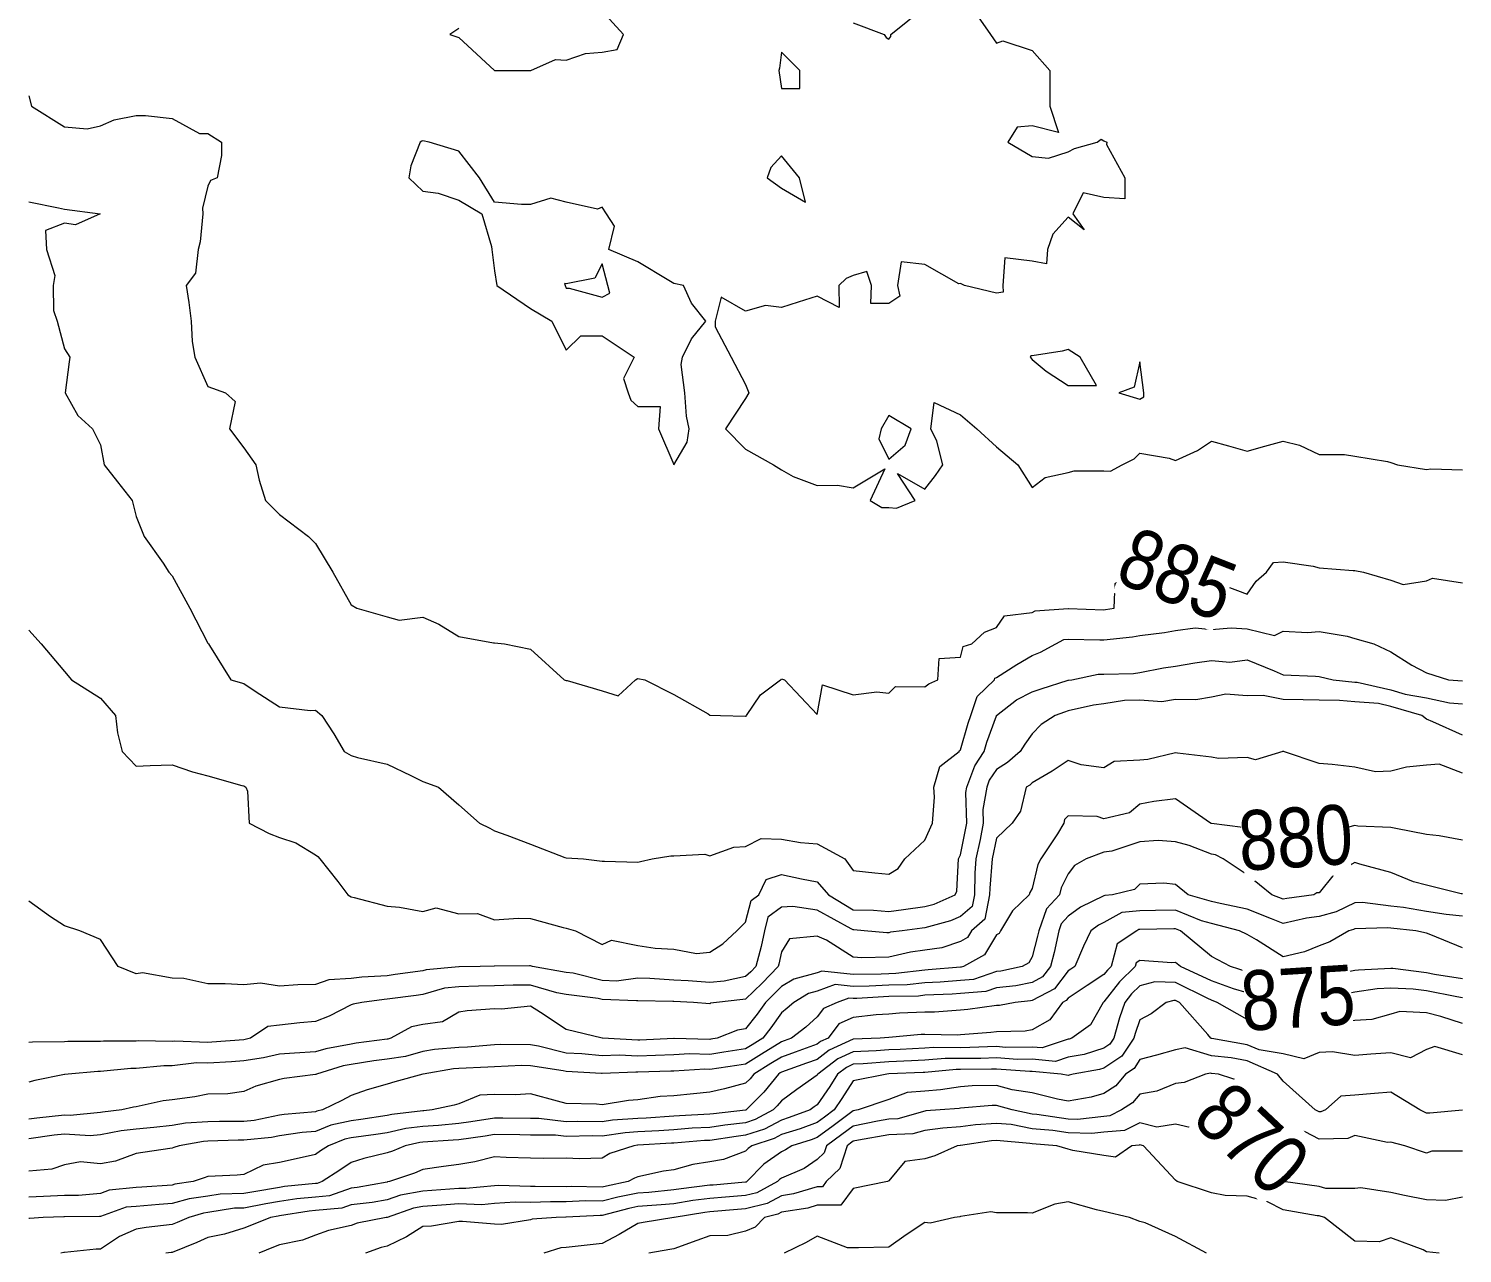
# Model space of a CAD drawing. Extents: x 537850 to 541798, y 6045627 to 6050132.
# Drawn here: x 539729.3 to 539849.3, y 6046656 to 6046758.5 of the extents above; entities that cross this region are included whole.
import ezdxf

# ---------------------------------------------------------------- set-up
doc = ezdxf.new("R2010")
doc.units = 0
doc.header["$LTSCALE"] = 5
doc.linetypes.add('DASHED2', pattern=[9.525, 6.35, -3.175])
doc.layers.add('Contour_Line_Intermediate', color=7, linetype='DASHED2', true_color=0xd9d9d9)
doc.layers.add('Contour_Line_Major', color=7, linetype='Continuous', true_color=0x6b6b6b)
doc.styles.get("Standard").update_dxf_attribs({"font": 'ARIALN.TTF'})

msp = doc.modelspace()

# ---------------------------------------------------------------- linework, layer by layer
at = {"layer": 'Contour_Line_Intermediate', "linetype": 'Continuous', "lineweight": 13, "flags": 128}
for points, elevation in [([(539765.336, 6046758.533), (539764.594, 6046758.034), (539765.336, 6046757.795), (539768.328, 6046755.034), (539768.336, 6046755.027), (539768.349, 6046755.021), (539771.336, 6046755.021), (539771.349, 6046755.02), (539771.375, 6046755.034), (539773.437, 6046755.933), (539774.336, 6046755.894), (539775.94, 6046756.429), (539777.336, 6046756.556), (539778.582, 6046756.787), (539779.134, 6046758.034), (539777.336, 6046759.988)], 885.957), ([(539798.335, 6046759.007), (539800.932, 6046758.034), (539801.093, 6046757.792), (539801.335, 6046757.631), (539801.498, 6046757.871), (539801.498, 6046758.034), (539804.335, 6046760.314)], 885.957), ([(539808.806, 6046759.505), (539809.844, 6046758.034), (539810.334, 6046757.298), (539810.878, 6046757.49), (539813.334, 6046756.692), (539814.808, 6046755.034), (539814.808, 6046753.56), (539814.808, 6046752.034), (539815.532, 6046749.836), (539813.334, 6046750.383), (539812.079, 6046750.289), (539811.296, 6046749.034), (539813.334, 6046747.83), (539814.689, 6046747.679), (539816.334, 6046748.227), (539816.872, 6046748.496), (539818.753, 6046749.034), (539819.1, 6046749.268), (539819.334, 6046749.131), (539819.583, 6046749.034), (539819.539, 6046748.829), (539821.084, 6046746.034), (539821.078, 6046744.29), (539819.334, 6046744.392), (539817.588, 6046744.78), (539816.718, 6046743.034), (539817.681, 6046741.688), (539816.334, 6046742.735), (539815.055, 6046741.314), (539814.598, 6046740.034), (539814.514, 6046738.855), (539813.334, 6046739.051), (539811.032, 6046739.337), (539810.876, 6046737.035), (539810.894, 6046736.475), (539810.334, 6046736.393), (539807.67, 6046737.035), (539807.334, 6046737.202), (539807.191, 6046737.178), (539804.335, 6046738.785), (539802.372, 6046738.997), (539802.052, 6046737.035), (539802.238, 6046736.131), (539801.335, 6046735.529), (539799.829, 6046735.529), (539799.869, 6046737.035), (539799.486, 6046738.186), (539798.335, 6046737.872), (539797.75, 6046737.62), (539797.144, 6046737.035), (539797.182, 6046735.187), (539795.335, 6046736.144), (539793.735, 6046735.635), (539792.335, 6046735.19), (539791.012, 6046735.358), (539789.335, 6046734.889), (539787.304, 6046736.066), (539786.797, 6046734.035), (539786.797, 6046733.573), (539788.132, 6046731.035), (539789.335, 6046728.747), (539789.62, 6046728.035), (539789.335, 6046727.566), (539787.65, 6046725.035), (539789.335, 6046723.328), (539791.663, 6046722.035), (539792.335, 6046721.609), (539793.33, 6046721.041), (539795.335, 6046720.295), (539797.046, 6046720.324), (539798.335, 6046720.095), (539800.99, 6046721.69), (539799.755, 6046719.035), (539800.754, 6046718.454), (539801.335, 6046718.443), (539801.965, 6046718.405), (539803.54, 6046719.035), (539802.068, 6046721.302), (539804.335, 6046719.989), (539805.247, 6046721.123), (539805.852, 6046722.035), (539805.357, 6046724.013), (539804.846, 6046725.035), (539805.132, 6046727.237), (539807.334, 6046726.203), (539808.692, 6046725.035), (539810.334, 6046723.529), (539812.137, 6046722.035), (539813.334, 6046720.122), (539814.42, 6046720.95), (539816.334, 6046721.376), (539816.847, 6046721.523), (539819.334, 6046721.523), (539819.886, 6046721.483), (539820.853, 6046722.035), (539821.849, 6046722.52), (539822.334, 6046722.996), (539824.781, 6046722.588), (539825.334, 6046722.381), (539827.15, 6046723.218), (539828.333, 6046724.011), (539829.767, 6046723.602), (539831.333, 6046723.155), (539832.796, 6046723.572), (539834.333, 6046724.011), (539835.703, 6046723.666), (539837.333, 6046722.888), (539839.48, 6046722.888), (539840.333, 6046722.746), (539843.079, 6046722.289), (539843.333, 6046722.216), (539843.913, 6046722.035), (539846.333, 6046721.631), (539846.684, 6046721.684), (539849.332, 6046721.599)], 885.957), ([(539729.338, 6046744.017), (539731.841, 6046743.532), (539732.338, 6046743.414), (539735.315, 6046743.034), (539733.254, 6046742.118), (539732.338, 6046742.24), (539730.744, 6046741.628), (539730.818, 6046740.034), (539731.519, 6046737.853), (539731.391, 6046737.035), (539731.423, 6046734.95), (539731.711, 6046734.035), (539732.338, 6046731.736), (539732.776, 6046731.035), (539732.728, 6046730.645), (539732.401, 6046728.035), (539733.457, 6046726.154), (539734.667, 6046725.035), (539735.338, 6046723.692), (539735.649, 6046722.035), (539736.772, 6046720.601), (539738.005, 6046719.035), (539738.338, 6046717.689), (539739.003, 6046716.036), (539740.582, 6046713.791), (539741.068, 6046713.036), (539741.338, 6046712.737), (539742.839, 6046710.036), (539744.337, 6046707.095), (539744.398, 6046707.036), (539744.475, 6046706.898), (539746.259, 6046704.036), (539747.337, 6046703.71), (539748.291, 6046703.082), (539750.337, 6046701.783), (539752.905, 6046701.468), (539753.337, 6046701.491), (539753.886, 6046701.036), (539754.869, 6046699.504), (539755.747, 6046698.036), (539756.337, 6046697.687), (539756.848, 6046697.525), (539759.337, 6046696.968), (539761.337, 6046696.037), (539762.337, 6046695.519), (539763.626, 6046695.037), (539765.336, 6046693.583), (539767.064, 6046692.037), (539767.926, 6046691.626), (539768.336, 6046691.397), (539769.346, 6046691.027), (539771.336, 6046690.271), (539774.202, 6046689.171), (539774.336, 6046689.142), (539775.775, 6046689.037), (539777.336, 6046688.844), (539777.526, 6046688.846), (539780.336, 6046688.763), (539780.547, 6046688.826), (539781.513, 6046689.037), (539783.074, 6046689.299), (539783.336, 6046689.309), (539785.919, 6046689.453), (539786.335, 6046689.289), (539788.356, 6046690.016), (539789.335, 6046690.084), (539790.634, 6046690.738), (539792.335, 6046690.684), (539793.949, 6046690.423), (539795.335, 6046690.306), (539797.644, 6046689.037), (539798.335, 6046688.064), (539800.167, 6046687.869), (539801.335, 6046687.778), (539802.117, 6046688.255), (539802.677, 6046689.037), (539804.335, 6046690.623), (539804.983, 6046692.037), (539805.16, 6046694.211), (539805.101, 6046695.037), (539805.604, 6046696.767), (539807.225, 6046698.036), (539807.255, 6046698.116), (539807.334, 6046698.173), (539807.967, 6046700.403), (539808.196, 6046701.036), (539808.732, 6046702.639), (539810.161, 6046704.036), (539810.193, 6046704.178), (539810.334, 6046704.216), (539812.056, 6046705.315), (539813.334, 6046706.072), (539814.024, 6046706.346), (539815.307, 6046707.036), (539815.968, 6046707.402), (539816.334, 6046707.43), (539818.979, 6046707.39), (539819.334, 6046707.376), (539821.731, 6046707.639), (539822.334, 6046707.747), (539824.388, 6046707.982), (539825.334, 6046708.154), (539826.979, 6046708.391), (539828.333, 6046708.253), (539829.985, 6046708.384), (539831.333, 6046708.304), (539833.617, 6046707.752), (539834.333, 6046708.116), (539836.367, 6046708.002), (539837.333, 6046708.088), (539839.678, 6046707.691), (539840.333, 6046707.499), (539841.925, 6046707.036), (539843.333, 6046706.368), (539845.109, 6046705.26), (539846.333, 6046704.606), (539848.184, 6046704.036), (539849.332, 6046703.948)], 883.958), ([(539729.338, 6046708.192), (539730.394, 6046707.036), (539732.338, 6046704.733), (539732.936, 6046704.036), (539735.338, 6046702.5), (539736.619, 6046701.036), (539736.766, 6046699.608), (539737.152, 6046698.036), (539738.338, 6046696.804), (539739.517, 6046696.857), (539741.338, 6046696.909), (539743.043, 6046696.331), (539744.337, 6046696), (539747.179, 6046695.195), (539747.337, 6046695.173), (539747.501, 6046695.037), (539747.655, 6046694.719), (539747.797, 6046692.037), (539749.457, 6046691.157), (539750.337, 6046690.844), (539751.692, 6046690.391), (539753.337, 6046689.387), (539753.553, 6046689.253), (539753.702, 6046689.037), (539755.22, 6046687.154), (539756.04, 6046686.037), (539756.337, 6046685.871), (539756.568, 6046685.806), (539759.337, 6046685.099), (539760.364, 6046685.01), (539762.337, 6046684.643), (539763.432, 6046684.941), (539765.336, 6046684.456), (539766.907, 6046684.467), (539768.336, 6046683.943), (539770.298, 6046684.075), (539771.336, 6046684.044), (539774.07, 6046683.303), (539774.336, 6046683.26), (539775.114, 6046683.037), (539777.336, 6046681.881), (539778.127, 6046682.246), (539780.336, 6046681.811), (539781.786, 6046681.587), (539783.336, 6046681.49), (539785.24, 6046681.133), (539786.335, 6046681.248), (539787.44, 6046681.932), (539788.597, 6046683.037), (539788.982, 6046683.39), (539789.335, 6046683.744), (539789.811, 6046685.561), (539790.445, 6046686.037), (539791.05, 6046687.322), (539792.335, 6046687.739), (539794.007, 6046687.365), (539795.335, 6046687.136), (539796.286, 6046686.037), (539798.335, 6046684.773), (539800.043, 6046684.746), (539801.335, 6046684.655), (539802.558, 6046684.814), (539804.335, 6046685.052), (539805.11, 6046685.262), (539806.892, 6046686.037), (539807.015, 6046686.357), (539807.16, 6046689.037), (539807.334, 6046689.388), (539807.853, 6046692.037), (539807.774, 6046694.597), (539807.85, 6046695.037), (539808.525, 6046696.845), (539809.319, 6046698.036), (539809.543, 6046698.827), (539810.334, 6046701.021), (539810.341, 6046701.03), (539810.345, 6046701.036), (539812.021, 6046702.35), (539813.334, 6046703.014), (539814.08, 6046703.29), (539816.334, 6046703.989), (539816.373, 6046703.998), (539816.643, 6046704.036), (539818.857, 6046704.513), (539819.334, 6046704.505), (539821.813, 6046704.556), (539822.334, 6046704.631), (539824.323, 6046705.047), (539825.334, 6046705.18), (539826.93, 6046705.44), (539828.333, 6046705.657), (539829.867, 6046705.503), (539831.333, 6046705.705), (539833.575, 6046704.794), (539834.333, 6046704.455), (539837.043, 6046704.326), (539837.333, 6046704.311), (539838.528, 6046704.036), (539840.333, 6046703.842), (539840.54, 6046703.829), (539843.333, 6046703.182), (539844.546, 6046702.823), (539846.333, 6046702.53), (539848.253, 6046702.115), (539849.332, 6046702.032)], 882.958), ([(539849.332, 6046699.393), (539846.85, 6046700.519), (539846.333, 6046700.75), (539845.95, 6046701.036), (539843.333, 6046701.811), (539842.324, 6046702.045), (539840.333, 6046702.175), (539839.058, 6046702.311), (539837.333, 6046702.33), (539836.007, 6046702.363), (539834.333, 6046702.391), (539832.647, 6046702.722), (539831.333, 6046702.703), (539829.527, 6046702.843), (539828.333, 6046702.573), (539827.015, 6046702.354), (539825.334, 6046702.378), (539824.185, 6046702.185), (539822.334, 6046702.33), (539821.058, 6046702.312), (539819.334, 6046702.03), (539818.464, 6046701.906), (539816.334, 6046701.422), (539816.039, 6046701.331), (539815.242, 6046701.036), (539814.082, 6046700.289), (539813.334, 6046699.518), (539812.723, 6046698.647), (539812.314, 6046698.036), (539811.268, 6046697.102), (539810.334, 6046696.524), (539809.74, 6046695.631), (539809.518, 6046695.037), (539809.196, 6046693.175), (539809.231, 6046692.037), (539808.962, 6046690.665), (539808.617, 6046689.037), (539808.523, 6046687.848), (539808.487, 6046686.037), (539808.298, 6046685.074), (539807.334, 6046684.231), (539806.502, 6046683.869), (539804.335, 6046683.282), (539804.119, 6046683.253), (539802.452, 6046683.037), (539801.472, 6046682.9), (539801.335, 6046682.869), (539801.162, 6046682.865), (539799.268, 6046683.037), (539798.396, 6046683.098), (539798.335, 6046683.099), (539798.173, 6046683.199), (539795.335, 6046684.762), (539793.308, 6046685.064), (539792.335, 6046685), (539791.214, 6046684.158), (539790.921, 6046683.037), (539790.656, 6046681.717), (539790.186, 6046680.037), (539789.766, 6046679.606), (539789.335, 6046679.192), (539787.552, 6046678.821), (539786.335, 6046678.694), (539784.538, 6046678.835), (539783.336, 6046678.889), (539781.336, 6046679.037), (539780.336, 6046679.055), (539778.548, 6046678.825), (539777.336, 6046678.879), (539774.905, 6046679.469), (539774.336, 6046679.539), (539771.514, 6046680.037), (539771.336, 6046680.11), (539771.269, 6046680.104), (539768.336, 6046680.076), (539768.297, 6046680.076), (539767.138, 6046680.037), (539765.36, 6046680.013), (539765.336, 6046680.013), (539762.62, 6046679.754), (539762.337, 6046679.668), (539760.011, 6046679.363), (539759.337, 6046679.273), (539757.232, 6046679.142), (539756.337, 6046679.027), (539754.46, 6046678.914), (539753.337, 6046678.523), (539751.868, 6046678.507), (539750.337, 6046678.406), (539748.741, 6046678.634), (539747.337, 6046678.496), (539745.788, 6046678.587), (539744.337, 6046678.58), (539742.334, 6046679.041), (539741.338, 6046679.053), (539738.875, 6046679.5), (539738.338, 6046679.42), (539736.835, 6046680.037), (539735.338, 6046682.308), (539733.614, 6046683.037), (539732.338, 6046683.448), (539731.178, 6046684.197), (539729.338, 6046685.514)], 881.958), ([(539849.332, 6046696.232), (539847.389, 6046696.98), (539846.333, 6046696.89), (539844.648, 6046696.721), (539843.333, 6046696.381), (539842.049, 6046696.32), (539840.333, 6046696.708), (539838.43, 6046696.939), (539837.333, 6046697.018), (539834.352, 6046698.036), (539834.333, 6046698.051), (539834.319, 6046698.05), (539834.292, 6046698.036), (539832.03, 6046697.339), (539831.333, 6046697.521), (539828.924, 6046697.446), (539828.333, 6046697.557), (539825.491, 6046697.879), (539825.334, 6046697.921), (539823.017, 6046697.353), (539822.334, 6046697.311), (539820.18, 6046697.19), (539819.334, 6046696.659), (539817.44, 6046696.93), (539816.334, 6046697.268), (539814.99, 6046696.381), (539813.334, 6046695.397), (539813.144, 6046695.227), (539812.837, 6046695.037), (539812.341, 6046693.03), (539811.657, 6046692.037), (539810.334, 6046690.771), (539809.966, 6046689.037), (539809.774, 6046686.597), (539809.763, 6046686.037), (539809.364, 6046684.008), (539808.254, 6046683.037), (539807.91, 6046682.461), (539807.334, 6046682.137), (539805.77, 6046681.601), (539804.335, 6046681.396), (539803.142, 6046681.23), (539801.335, 6046680.815), (539799.059, 6046680.761), (539798.335, 6046680.827), (539796.116, 6046682.257), (539795.335, 6046682.577), (539793.029, 6046682.343), (539792.335, 6046681.262), (539792.13, 6046680.242), (539792.073, 6046680.037), (539790.723, 6046678.649), (539789.335, 6046677.316), (539789.105, 6046677.268), (539786.899, 6046677.037), (539786.413, 6046676.96), (539786.335, 6046676.93), (539784.985, 6046677.037), (539783.336, 6046677.112), (539783.255, 6046677.118), (539780.336, 6046677.172), (539780.217, 6046677.156), (539777.336, 6046677.285), (539777.009, 6046677.364), (539774.336, 6046677.696), (539773.537, 6046677.837), (539771.336, 6046678.487), (539769.892, 6046678.481), (539768.336, 6046678.415), (539766.977, 6046678.397), (539765.336, 6046678.347), (539764.141, 6046678.233), (539762.337, 6046677.692), (539761.758, 6046677.616), (539759.337, 6046677.294), (539759.096, 6046677.279), (539757.213, 6046677.037), (539756.496, 6046676.879), (539756.337, 6046676.829), (539754.488, 6046675.887), (539753.337, 6046675.445), (539752.039, 6046675.336), (539750.337, 6046675.126), (539749.349, 6046675.026), (539747.913, 6046674.038), (539747.445, 6046673.93), (539747.337, 6046673.915), (539744.66, 6046673.715), (539744.337, 6046673.694), (539741.569, 6046673.806), (539741.338, 6046673.777), (539738.557, 6046673.818), (539738.338, 6046673.796), (539735.594, 6046673.781), (539735.338, 6046673.757), (539732.605, 6046673.771), (539732.338, 6046673.747), (539729.654, 6046673.721), (539729.338, 6046673.674)], 880.958), ([(539849.332, 6046686.113), (539849.241, 6046686.129), (539846.333, 6046686.852), (539845.252, 6046687.117), (539843.333, 6046687.917), (539840.754, 6046688.616), (539840.333, 6046688.732), (539838.609, 6046687.761), (539837.333, 6046686.211), (539837.153, 6046686.217), (539836.888, 6046686.037), (539834.631, 6046685.739), (539834.333, 6046685.67), (539833.378, 6046686.037), (539831.333, 6046687.703), (539829.323, 6046689.037), (539828.681, 6046689.385), (539828.333, 6046689.431), (539826.455, 6046690.158), (539825.334, 6046690.485), (539823.867, 6046690.571), (539822.334, 6046690.47), (539820, 6046689.703), (539819.334, 6046689.602), (539817.836, 6046689.037), (539816.878, 6046688.493), (539816.334, 6046687.806), (539815.744, 6046686.627), (539815.606, 6046686.037), (539814.513, 6046684.859), (539813.877, 6046683.037), (539813.784, 6046682.587), (539813.334, 6046680.847), (539813.037, 6046680.335), (539812.489, 6046680.037), (539810.714, 6046679.658), (539810.334, 6046679.617), (539808.417, 6046678.955), (539807.334, 6046678.881), (539805.63, 6046678.741), (539804.335, 6046678.684), (539802.861, 6046678.511), (539801.335, 6046678.479), (539799.681, 6046678.384), (539798.335, 6046678.368), (539796.841, 6046678.531), (539795.335, 6046677.972), (539794.601, 6046677.771), (539793.367, 6046677.037), (539792.83, 6046676.543), (539792.335, 6046676.156), (539791.463, 6046674.91), (539790.777, 6046674.038), (539789.886, 6046673.487), (539789.335, 6046673.147), (539787.515, 6046672.858), (539786.335, 6046672.685), (539784.645, 6046672.729), (539783.336, 6046672.656), (539781.792, 6046672.582), (539780.336, 6046672.538), (539778.749, 6046672.624), (539777.336, 6046672.558), (539775.644, 6046672.73), (539774.336, 6046672.801), (539771.998, 6046673.376), (539771.336, 6046673.481), (539768.859, 6046673.515), (539768.336, 6046673.492), (539766.073, 6046673.301), (539765.336, 6046673.272), (539763.291, 6046673.083), (539762.337, 6046672.921), (539760.872, 6046672.502), (539759.337, 6046672.283), (539758.24, 6046672.135), (539756.337, 6046671.848), (539755.651, 6046671.723), (539753.425, 6046671.038), (539753.368, 6046671.006), (539753.337, 6046670.991), (539750.709, 6046670.666), (539750.337, 6046670.594), (539748.337, 6046670.038), (539747.337, 6046669.575), (539745.999, 6046669.376), (539744.337, 6046669.36), (539743.245, 6046669.13), (539741.338, 6046668.89), (539740.59, 6046668.786), (539738.338, 6046668.304), (539738.102, 6046668.273), (539737.143, 6046668.038), (539735.521, 6046667.855), (539735.338, 6046667.82), (539732.806, 6046667.57), (539732.338, 6046667.596), (539730.016, 6046667.36), (539729.338, 6046667.268)], 878.958), ([(539849.332, 6046684.263), (539847.988, 6046684.381), (539846.333, 6046684.633), (539844.393, 6046684.977), (539843.333, 6046685.078), (539840.986, 6046685.383), (539840.333, 6046685.366), (539838.757, 6046684.613), (539837.333, 6046684.232), (539836.278, 6046684.092), (539834.333, 6046683.643), (539833.349, 6046684.021), (539831.333, 6046684.831), (539829.067, 6046685.303), (539828.333, 6046685.488), (539826.385, 6046686.037), (539825.334, 6046686.896), (539824.344, 6046687.026), (539822.334, 6046686.926), (539821.892, 6046686.479), (539820.051, 6046686.037), (539819.395, 6046685.976), (539819.334, 6046685.942), (539817.374, 6046684.997), (539816.334, 6046684.242), (539815.754, 6046683.617), (539815.552, 6046683.037), (539815.17, 6046681.201), (539814.869, 6046680.037), (539814.203, 6046679.169), (539813.334, 6046678.711), (539811.955, 6046678.416), (539810.334, 6046678.245), (539809.437, 6046677.935), (539807.334, 6046677.791), (539806.638, 6046677.734), (539804.335, 6046677.632), (539803.802, 6046677.57), (539801.335, 6046677.518), (539798.662, 6046677.364), (539798.335, 6046677.361), (539797.972, 6046677.4), (539796.996, 6046677.037), (539795.849, 6046676.523), (539795.335, 6046675.842), (539794.396, 6046674.977), (539793.195, 6046674.038), (539792.561, 6046673.812), (539792.335, 6046673.732), (539790.67, 6046672.703), (539789.335, 6046671.877), (539788.61, 6046671.763), (539786.335, 6046671.429), (539785.934, 6046671.439), (539783.336, 6046671.295), (539783.09, 6046671.283), (539780.336, 6046671.2), (539780.165, 6046671.209), (539777.336, 6046671.075), (539777.294, 6046671.08), (539774.336, 6046671.241), (539774.067, 6046671.307), (539771.336, 6046671.741), (539770.623, 6046671.751), (539768.336, 6046671.651), (539767.771, 6046671.603), (539765.336, 6046671.509), (539764.905, 6046671.469), (539762.365, 6046671.038), (539762.343, 6046671.031), (539762.337, 6046671.03), (539759.981, 6046670.394), (539759.337, 6046670.199), (539757.658, 6046669.717), (539756.337, 6046669.254), (539755.556, 6046668.819), (539753.936, 6046668.038), (539753.442, 6046667.933), (539753.337, 6046667.891), (539750.725, 6046667.65), (539750.337, 6046667.593), (539748.215, 6046667.16), (539747.337, 6046667.076), (539745.308, 6046667.068), (539744.337, 6046667.036), (539742.459, 6046666.917), (539741.338, 6046666.723), (539739.822, 6046666.554), (539738.338, 6046666.44), (539737.078, 6046666.298), (539735.338, 6046665.963), (539734.496, 6046665.88), (539732.338, 6046666.003), (539731.462, 6046665.914), (539729.338, 6046665.625)], 877.958), ([(539849.332, 6046681.592), (539846.691, 6046682.679), (539846.333, 6046682.836), (539845.436, 6046683.037), (539843.333, 6046683.238), (539843.102, 6046683.268), (539840.333, 6046683.194), (539840.227, 6046683.143), (539839.832, 6046683.037), (539838.253, 6046682.117), (539837.333, 6046681.76), (539836.107, 6046681.263), (539834.333, 6046680.855), (539832.09, 6046682.281), (539831.333, 6046682.722), (539830.678, 6046683.037), (539828.333, 6046683.627), (539827.512, 6046683.859), (539825.334, 6046684.742), (539823.649, 6046684.722), (539822.334, 6046684.693), (539820.819, 6046684.552), (539819.334, 6046683.728), (539818.868, 6046683.503), (539818.227, 6046683.037), (539817.624, 6046681.747), (539816.889, 6046680.037), (539816.555, 6046679.816), (539816.334, 6046679.672), (539815.19, 6046678.182), (539813.334, 6046677.204), (539813.197, 6046677.175), (539811.895, 6046677.037), (539810.593, 6046676.779), (539810.334, 6046676.774), (539807.929, 6046676.443), (539807.334, 6046676.398), (539805.163, 6046676.209), (539804.335, 6046676.225), (539802.233, 6046676.139), (539801.335, 6046676.054), (539800.28, 6046675.982), (539798.335, 6046675.764), (539797.143, 6046675.23), (539796.243, 6046674.038), (539795.622, 6046673.751), (539795.335, 6046673.53), (539793.497, 6046672.876), (539792.335, 6046672.463), (539791.454, 6046671.919), (539790.03, 6046671.038), (539789.72, 6046670.653), (539789.335, 6046670.268), (539787.574, 6046669.799), (539786.335, 6046669.511), (539784.984, 6046669.389), (539783.336, 6046669.227), (539782.204, 6046669.17), (539780.336, 6046668.89), (539779.545, 6046668.829), (539777.336, 6046668.476), (539776.853, 6046668.52), (539774.336, 6046668.578), (539773.608, 6046668.766), (539771.336, 6046669.384), (539770.073, 6046669.301), (539768.336, 6046669.342), (539767.101, 6046669.273), (539765.336, 6046668.558), (539764.938, 6046668.436), (539763.122, 6046668.038), (539762.404, 6046667.971), (539762.337, 6046667.967), (539759.727, 6046667.647), (539759.337, 6046667.559), (539757.139, 6046667.236), (539756.337, 6046667.123), (539754.616, 6046666.759), (539753.337, 6046666.243), (539752.234, 6046666.141), (539750.337, 6046665.86), (539749.655, 6046665.721), (539747.337, 6046665.499), (539746.878, 6046665.497), (539744.337, 6046665.414), (539743.984, 6046665.392), (539741.935, 6046665.038), (539741.484, 6046664.892), (539741.338, 6046664.84), (539738.905, 6046664.47), (539738.338, 6046664.379), (539736.615, 6046663.761), (539735.338, 6046663.524), (539733.672, 6046663.704), (539732.338, 6046663.438), (539731.29, 6046663.086), (539729.338, 6046662.917)], 876.958), ([(539849.332, 6046678.998), (539846.999, 6046679.371), (539846.333, 6046679.508), (539843.504, 6046679.866), (539843.333, 6046679.872), (539840.63, 6046679.74), (539840.333, 6046679.698), (539838.108, 6046679.263), (539837.333, 6046679.187), (539835.417, 6046678.954), (539834.333, 6046678.886), (539831.846, 6046679.525), (539831.333, 6046679.606), (539829.914, 6046680.037), (539828.333, 6046680.89), (539825.737, 6046683.037), (539825.334, 6046683.201), (539825.172, 6046683.199), (539822.334, 6046683.137), (539822.243, 6046683.128), (539822.079, 6046683.037), (539820.436, 6046681.935), (539819.929, 6046680.037), (539819.627, 6046679.744), (539819.334, 6046679.367), (539817.932, 6046678.44), (539816.334, 6046677.4), (539816.177, 6046677.195), (539815.878, 6046677.037), (539814.794, 6046675.578), (539813.334, 6046674.738), (539812.75, 6046674.622), (539810.334, 6046674.582), (539809.856, 6046674.516), (539807.334, 6046674.326), (539807.069, 6046674.303), (539804.335, 6046674.355), (539804.03, 6046674.342), (539801.335, 6046674.086), (539800.617, 6046674.038), (539798.335, 6046673.955), (539796.339, 6046673.034), (539795.335, 6046672.26), (539794.433, 6046671.94), (539792.335, 6046671.194), (539792.238, 6046671.135), (539792.082, 6046671.038), (539790.856, 6046669.517), (539789.382, 6046668.038), (539789.351, 6046668.022), (539789.335, 6046668.016), (539786.653, 6046667.721), (539786.335, 6046667.672), (539783.822, 6046667.551), (539783.336, 6046667.512), (539781.022, 6046667.352), (539780.336, 6046667.312), (539778.206, 6046667.168), (539777.336, 6046667.044), (539775.31, 6046667.064), (539774.336, 6046667.05), (539772.05, 6046667.324), (539771.336, 6046667.321), (539769.023, 6046667.351), (539768.336, 6046667.36), (539766.346, 6046667.028), (539765.336, 6046666.897), (539763.637, 6046666.738), (539762.337, 6046666.656), (539760.895, 6046666.479), (539759.337, 6046666.128), (539758.387, 6046665.988), (539756.337, 6046665.7), (539755.791, 6046665.584), (539754.436, 6046665.038), (539753.767, 6046664.608), (539753.337, 6046664.322), (539751.478, 6046663.898), (539750.337, 6046663.629), (539748.969, 6046663.407), (539747.337, 6046662.628), (539746.785, 6046662.59), (539744.337, 6046662.463), (539744.016, 6046662.359), (539743.112, 6046662.038), (539741.56, 6046661.816), (539741.338, 6046661.752), (539738.806, 6046661.57), (539738.338, 6046661.533), (539736.062, 6046661.314), (539735.338, 6046661.056), (539733.496, 6046660.881), (539732.338, 6046660.877), (539730.581, 6046660.796), (539729.338, 6046660.749)], 875.958), ([(539849.332, 6046675.267), (539847.521, 6046675.849), (539846.333, 6046676.16), (539844.09, 6046676.28), (539843.333, 6046676.044), (539841.76, 6046675.61), (539840.333, 6046675.516), (539839.073, 6046675.297), (539837.333, 6046675.513), (539835.977, 6046675.394), (539834.333, 6046674.924), (539833.182, 6046675.189), (539831.333, 6046675.593), (539828.817, 6046677.037), (539828.333, 6046677.21), (539828.015, 6046677.356), (539825.334, 6046678.7), (539823.606, 6046678.765), (539822.334, 6046678.431), (539821.627, 6046677.744), (539821.078, 6046677.037), (539820.622, 6046675.749), (539820.153, 6046674.038), (539819.83, 6046673.541), (539819.334, 6046673.217), (539817.682, 6046672.689), (539816.334, 6046672.454), (539815.271, 6046672.101), (539813.334, 6046672.273), (539812.108, 6046672.264), (539810.334, 6046672.393), (539809.024, 6046672.348), (539807.334, 6046672.329), (539806.031, 6046672.342), (539804.335, 6046672.189), (539803.237, 6046672.135), (539801.335, 6046672.055), (539799.187, 6046671.89), (539798.335, 6046671.859), (539797.773, 6046671.599), (539797.044, 6046671.038), (539796.382, 6046669.991), (539795.335, 6046668.462), (539795.085, 6046668.288), (539794.745, 6046668.038), (539792.98, 6046667.393), (539792.335, 6046667.19), (539790.934, 6046666.44), (539789.335, 6046665.915), (539788.546, 6046665.827), (539786.335, 6046665.488), (539785.906, 6046665.467), (539783.336, 6046665.26), (539783.128, 6046665.246), (539780.336, 6046665.083), (539780.294, 6046665.08), (539780.001, 6046665.038), (539777.988, 6046664.386), (539777.336, 6046664.005), (539775.44, 6046663.934), (539774.336, 6046664), (539772.388, 6046663.986), (539771.336, 6046664.013), (539769.308, 6046664.066), (539768.336, 6046664.124), (539766.687, 6046663.687), (539765.336, 6046663.466), (539764.065, 6046663.31), (539762.337, 6046663.049), (539761.619, 6046662.756), (539759.54, 6046662.038), (539759.368, 6046662.007), (539759.337, 6046661.996), (539756.83, 6046661.545), (539756.337, 6046661.489), (539754.517, 6046660.858), (539753.337, 6046660.749), (539751.781, 6046660.595), (539750.337, 6046660.368), (539749.197, 6046660.179), (539747.337, 6046659.828), (539746.562, 6046659.813), (539744.337, 6046659.443), (539743.984, 6046659.392), (539742.742, 6046659.038), (539741.763, 6046658.612), (539741.338, 6046658.441), (539739.183, 6046658.193), (539738.338, 6046658.058), (539736.94, 6046657.436), (539735.338, 6046656.399), (539734.979, 6046656.397), (539732.338, 6046656.113), (539732.268, 6046656.108), (539732.03, 6046656.038)], 873.958), ([(539849.332, 6046672.639), (539847.023, 6046673.347), (539846.333, 6046673.087), (539844.987, 6046672.384), (539843.333, 6046672.805), (539841.673, 6046672.697), (539840.333, 6046672.601), (539838.462, 6046672.908), (539837.333, 6046672.831), (539836.06, 6046672.31), (539834.333, 6046672.724), (539832.311, 6046673.06), (539831.333, 6046673.489), (539828.353, 6046674.018), (539828.333, 6046674.02), (539828.277, 6046674.038), (539828.03, 6046674.341), (539825.65, 6046677.037), (539825.334, 6046677.196), (539825.169, 6046677.202), (539824.541, 6046677.037), (539823.294, 6046676.077), (539822.334, 6046675.564), (539821.935, 6046674.436), (539821.826, 6046674.038), (539820.844, 6046672.527), (539819.334, 6046671.541), (539818.952, 6046671.419), (539816.77, 6046671.038), (539816.427, 6046670.944), (539816.334, 6046670.927), (539815.749, 6046671.038), (539813.334, 6046671.253), (539813.12, 6046671.251), (539810.334, 6046671.454), (539809.932, 6046671.44), (539807.334, 6046671.412), (539806.957, 6046671.415), (539804.335, 6046671.179), (539804.2, 6046671.172), (539801.335, 6046671.052), (539801.151, 6046671.038), (539798.335, 6046670.473), (539797.392, 6046668.981), (539796.746, 6046668.038), (539795.938, 6046667.435), (539795.335, 6046666.992), (539793.904, 6046666.469), (539792.335, 6046665.975), (539791.725, 6046665.648), (539789.866, 6046665.038), (539789.552, 6046664.821), (539789.335, 6046664.593), (539787.48, 6046663.894), (539786.335, 6046663.692), (539784.915, 6046663.459), (539783.336, 6046663.03), (539782.459, 6046662.915), (539780.336, 6046662.434), (539780.036, 6046662.338), (539779.524, 6046662.038), (539777.705, 6046661.669), (539777.336, 6046661.573), (539774.739, 6046661.635), (539774.336, 6046661.614), (539771.731, 6046661.644), (539771.336, 6046661.628), (539768.669, 6046661.705), (539768.336, 6046661.681), (539765.924, 6046661.45), (539765.336, 6046661.476), (539763.069, 6046661.306), (539762.337, 6046661.25), (539760.462, 6046660.913), (539759.337, 6046660.522), (539758.079, 6046660.296), (539756.337, 6046660.098), (539755.55, 6046659.825), (539753.337, 6046659.621), (539752.807, 6046659.568), (539750.337, 6046659.181), (539750.215, 6046659.161), (539749.566, 6046659.038), (539747.981, 6046658.394), (539747.337, 6046658.135), (539745.74, 6046657.636), (539744.337, 6046657.352), (539743.422, 6046656.954), (539741.338, 6046656.117), (539741.267, 6046656.109), (539740.829, 6046656.038)], 872.958), ([(539849.332, 6046668.017), (539846.6, 6046667.77), (539846.333, 6046667.771), (539845.776, 6046668.038), (539843.333, 6046669.534), (539841.968, 6046669.403), (539840.333, 6046669.285), (539839.168, 6046669.203), (539837.869, 6046668.038), (539837.493, 6046667.878), (539837.333, 6046667.875), (539837.023, 6046668.038), (539834.333, 6046670.432), (539833.855, 6046671.038), (539831.333, 6046672.146), (539829.986, 6046672.385), (539828.333, 6046672.56), (539826.131, 6046673.24), (539825.334, 6046673.067), (539823.74, 6046672.631), (539822.334, 6046672.245), (539821.858, 6046671.513), (539821.129, 6046671.038), (539820.322, 6046670.049), (539819.334, 6046669.409), (539818.256, 6046669.115), (539816.334, 6046668.758), (539815.446, 6046668.926), (539813.334, 6046669.472), (539811.639, 6046669.733), (539810.334, 6046670.096), (539808.318, 6046670.055), (539807.334, 6046669.975), (539805.664, 6046669.708), (539804.335, 6046669.603), (539802.871, 6046669.501), (539801.335, 6046668.914), (539798.758, 6046668.038), (539798.335, 6046667.953), (539796.666, 6046666.707), (539795.335, 6046665.73), (539794.828, 6046665.545), (539793.217, 6046665.038), (539792.688, 6046664.685), (539792.335, 6046664.533), (539790.86, 6046663.513), (539789.455, 6046662.038), (539789.377, 6046661.997), (539789.335, 6046661.986), (539786.621, 6046661.753), (539786.335, 6046661.729), (539783.935, 6046661.439), (539783.336, 6046661.342), (539781.234, 6046661.14), (539780.336, 6046661.076), (539778.642, 6046660.732), (539777.336, 6046660.391), (539775.949, 6046660.425), (539774.336, 6046660.343), (539773.017, 6046660.357), (539771.336, 6046660.29), (539770.047, 6046660.327), (539768.336, 6046660.205), (539767.272, 6046660.103), (539765.336, 6046660.187), (539764.268, 6046660.107), (539762.337, 6046659.959), (539761.557, 6046659.818), (539759.337, 6046659.048), (539759.328, 6046659.047), (539759.255, 6046659.038), (539756.82, 6046658.556), (539756.337, 6046658.376), (539754.433, 6046657.943), (539753.337, 6046657.566), (539752.247, 6046657.128), (539750.337, 6046656.744), (539749.836, 6046656.54), (539748.589, 6046656.038)], 871.958), ([(539849.332, 6046664.58), (539846.785, 6046664.585), (539846.333, 6046664.43), (539844.513, 6046665.038), (539843.333, 6046665.339), (539843.055, 6046665.316), (539840.333, 6046665.894), (539839.732, 6046665.639), (539837.333, 6046665.589), (539836.173, 6046666.198), (539834.333, 6046666.791), (539833.023, 6046668.038), (539831.333, 6046670.25), (539828.919, 6046671.038), (539828.333, 6046671.1), (539828.244, 6046671.128), (539827.83, 6046671.038), (539826.048, 6046670.323), (539825.334, 6046670.244), (539823.76, 6046669.611), (539822.334, 6046669.369), (539821.735, 6046668.636), (539820.811, 6046668.038), (539819.837, 6046667.535), (539819.334, 6046667.494), (539817.128, 6046667.243), (539816.334, 6046667.27), (539813.709, 6046667.663), (539813.334, 6046667.692), (539811.647, 6046668.038), (539810.334, 6046668.403), (539809.976, 6046668.396), (539807.334, 6046668.183), (539807.21, 6046668.163), (539805.629, 6046668.038), (539804.423, 6046667.95), (539804.335, 6046667.938), (539802.083, 6046667.29), (539801.335, 6046667.265), (539800.392, 6046667.095), (539798.335, 6046666.682), (539797.393, 6046665.979), (539796.11, 6046665.038), (539795.924, 6046664.449), (539795.335, 6046663.876), (539794.232, 6046663.141), (539792.335, 6046662.32), (539792.168, 6046662.205), (539792.009, 6046662.038), (539790.268, 6046661.106), (539789.335, 6046660.87), (539787.648, 6046660.725), (539786.335, 6046660.617), (539784.927, 6046660.447), (539783.336, 6046660.189), (539782.286, 6046660.088), (539780.336, 6046659.949), (539779.578, 6046659.796), (539777.336, 6046659.21), (539777.16, 6046659.214), (539774.336, 6046659.071), (539774.303, 6046659.071), (539773.49, 6046659.038), (539771.491, 6046658.884), (539771.336, 6046658.835), (539768.911, 6046658.464), (539768.336, 6046658.469), (539765.661, 6046658.713), (539765.336, 6046658.713), (539763.064, 6046658.31), (539762.337, 6046658.285), (539760.948, 6046657.427), (539759.337, 6046656.626), (539758.847, 6046656.529), (539757.53, 6046656.038)], 870.958), ([(539847.382, 6046656.038), (539846.333, 6046656.161), (539846.04, 6046656.331), (539843.333, 6046657.337), (539842.368, 6046657.004), (539840.333, 6046657.059), (539837.786, 6046659.038), (539837.333, 6046659.162), (539837.19, 6046659.181), (539834.333, 6046659.681), (539833.016, 6046660.355), (539831.333, 6046660.817), (539829.488, 6046660.884), (539828.333, 6046661.092), (539825.474, 6046662.038), (539825.334, 6046662.16), (539822.638, 6046665.038), (539822.334, 6046665.115), (539822.283, 6046665.089), (539821.666, 6046665.038), (539820.29, 6046664.082), (539819.334, 6046664.222), (539816.721, 6046664.651), (539816.334, 6046664.749), (539815.401, 6046665.038), (539813.334, 6046665.197), (539813.134, 6046665.238), (539810.334, 6046665.472), (539809.926, 6046665.446), (539807.334, 6046665.075), (539807.3, 6046665.072), (539807.035, 6046665.038), (539805.189, 6046664.183), (539804.335, 6046663.936), (539802.655, 6046663.718), (539801.335, 6046662.103), (539801.214, 6046662.038), (539798.335, 6046661.473), (539797.311, 6046660.062), (539795.335, 6046660.068), (539794.542, 6046659.831), (539792.335, 6046659.477), (539792.05, 6046659.324), (539790.918, 6046659.038), (539790.141, 6046658.232), (539789.335, 6046657.885), (539787.844, 6046657.53), (539786.335, 6046657.5), (539785.271, 6046657.103), (539783.336, 6046656.427), (539783.002, 6046656.372), (539781.254, 6046656.038)], 868.958), ([(539827.912, 6046656.038), (539825.334, 6046657.459), (539822.772, 6046658.6), (539822.334, 6046658.697), (539821.484, 6046659.038), (539819.334, 6046659.54), (539818.704, 6046659.668), (539816.334, 6046660.336), (539815.225, 6046660.147), (539813.334, 6046659.411), (539812.946, 6046659.427), (539810.334, 6046659.42), (539809.873, 6046659.499), (539807.334, 6046659.111), (539807.281, 6046659.092), (539806.834, 6046659.038), (539804.8, 6046658.572), (539804.335, 6046658.626), (539802.78, 6046657.594), (539801.335, 6046656.554), (539798.789, 6046656.492), (539798.335, 6046656.491), (539797.875, 6046656.499), (539795.335, 6046657.474), (539794.415, 6046656.958), (539792.568, 6046656.038)], 867.958)]:
    msp.add_lwpolyline(points, dxfattribs=dict(at, elevation=elevation))
at = {"layer": 'Contour_Line_Intermediate', "linetype": 'Continuous', "lineweight": 13, "elevation": 885.957, "flags": 128}
for points in [[(539793.867, 6046755.034), (539792.335, 6046756.566), (539792.165, 6046755.204), (539792.117, 6046755.034), (539792.335, 6046753.502), (539793.867, 6046753.502), (539793.867, 6046755.034)], [(539784.151, 6046737.035), (539783.336, 6046737.198), (539782.928, 6046737.442), (539780.336, 6046738.998), (539777.9, 6046740.034), (539778.364, 6046742.006), (539777.69, 6046743.034), (539777.336, 6046743.584), (539776.945, 6046743.425), (539774.336, 6046744.01), (539773.037, 6046744.333), (539771.336, 6046743.798), (539770.572, 6046743.798), (539768.336, 6046743.998), (539767.071, 6046746.034), (539765.336, 6046748.264), (539762.862, 6046749.034), (539762.337, 6046749.13), (539762.252, 6046749.119), (539762.108, 6046749.034), (539761.316, 6046747.055), (539761.146, 6046746.034), (539762.337, 6046744.931), (539763.616, 6046744.755), (539765.336, 6046744.177), (539767.258, 6046743.034), (539768.081, 6046740.289), (539768.113, 6046740.034), (539768.336, 6046738.251), (539768.51, 6046737.035), (539771.336, 6046735.095), (539773.132, 6046734.035), (539774.336, 6046731.615), (539775.546, 6046732.825), (539777.336, 6046732.825), (539780.004, 6046731.035), (539779.118, 6046729.252), (539779.523, 6046728.035), (539779.732, 6046727.431), (539780.336, 6046726.896), (539782.197, 6046726.896), (539782.048, 6046725.035), (539783.331, 6046722.04), (539783.331, 6046722.035), (539783.336, 6046722.034), (539783.336, 6046722.034), (539783.339, 6046722.035), (539784.463, 6046723.908), (539784.624, 6046725.035), (539784.389, 6046726.089), (539784.252, 6046728.035), (539783.954, 6046730.416), (539784.057, 6046731.035), (539784.817, 6046732.554), (539786.002, 6046734.035), (539784.819, 6046735.551), (539784.151, 6046737.035)], [(539793.843, 6046746.034), (539792.335, 6046747.877), (539791.462, 6046746.907), (539791.15, 6046746.034), (539792.335, 6046745.17), (539794.359, 6046744.01), (539793.843, 6046746.034)], [(539777.802, 6046737.035), (539777.336, 6046738.836), (539776.735, 6046737.635), (539774.336, 6046737.155), (539774.177, 6046737.194), (539774.247, 6046737.035), (539774.336, 6046736.804), (539774.567, 6046736.804), (539777.336, 6046736.039), (539777.975, 6046736.396), (539777.802, 6046737.035)], [(539817.357, 6046731.035), (539816.334, 6046731.686), (539815.823, 6046731.546), (539813.334, 6046731.132), (539813.22, 6046731.149), (539813.172, 6046731.035), (539813.334, 6046730.841), (539814.496, 6046729.873), (539816.334, 6046728.648), (539818.72, 6046728.648), (539817.357, 6046731.035)], [(539822.66, 6046728.035), (539822.334, 6046730.65), (539821.858, 6046728.511), (539820.575, 6046728.035), (539822.334, 6046727.508), (539822.662, 6046727.707), (539822.66, 6046728.035)], [(539802.702, 6046723.668), (539803.205, 6046725.035), (539801.335, 6046726.138), (539800.7, 6046725.035), (539800.488, 6046724.188), (539801.335, 6046722.493), (539802.702, 6046723.668)]]:
    msp.add_lwpolyline(points, close=True, dxfattribs=at)
at = {"layer": 'Contour_Line_Major', "linetype": 'Continuous', "lineweight": 15, "flags": 128}
for points, elevation in [([(539729.338, 6046752.893), (539729.58, 6046752.034), (539732.338, 6046750.303), (539734.237, 6046750.135), (539735.338, 6046750.399), (539736.489, 6046750.883), (539738.338, 6046751.26), (539739.124, 6046751.248), (539741.338, 6046751.01), (539743.631, 6046749.74), (539744.337, 6046749.74), (539745.476, 6046749.034), (539745.476, 6046747.896), (539745.104, 6046746.034), (539744.569, 6046745.802), (539744.337, 6046745.342), (539743.873, 6046743.499), (539743.925, 6046743.034), (539743.697, 6046740.675), (539743.53, 6046740.034), (539743.311, 6046738.061), (539742.526, 6046737.035), (539742.754, 6046735.618), (539742.926, 6046734.035), (539743.032, 6046732.34), (539743.25, 6046731.035), (539744.337, 6046728.587), (539745.808, 6046728.035), (539746.615, 6046727.313), (539746.146, 6046725.035), (539747.337, 6046723.447), (539748.337, 6046722.035), (539748.626, 6046720.747), (539749.147, 6046719.035), (539750.337, 6046717.856), (539752.767, 6046716.036), (539753.337, 6046715.432), (539754.799, 6046713.036), (539756.337, 6046710.308), (539756.802, 6046710.036), (539759.337, 6046709.309), (539760.352, 6046709.02), (539762.337, 6046709.273), (539763.675, 6046708.698), (539765.336, 6046707.652), (539768.253, 6046707.119), (539768.336, 6046707.118), (539769.17, 6046707.036), (539771.336, 6046706.601), (539774.162, 6046704.036), (539774.336, 6046703.967), (539774.412, 6046703.961), (539777.336, 6046703.118), (539778.668, 6046702.704), (539780.113, 6046704.036), (539780.255, 6046704.117), (539780.336, 6046704.152), (539780.918, 6046704.036), (539783.336, 6046702.811), (539786.196, 6046701.175), (539786.335, 6046701.082), (539787.235, 6046701.036), (539789.335, 6046700.983), (539789.381, 6046700.991), (539789.413, 6046701.036), (539790.585, 6046702.786), (539792.269, 6046704.036), (539792.309, 6046704.062), (539792.335, 6046704.121), (539792.588, 6046704.036), (539795.335, 6046701.131), (539795.768, 6046703.603), (539798.335, 6046702.778), (539800.317, 6046703.018), (539801.335, 6046702.909), (539801.893, 6046703.478), (539804.335, 6046703.433), (539804.671, 6046703.699), (539805.436, 6046704.036), (539805.549, 6046705.822), (539807.334, 6046705.925), (539807.538, 6046706.832), (539808.28, 6046707.036), (539809.345, 6046708.025), (539810.334, 6046708.396), (539810.998, 6046709.372), (539813.334, 6046709.665), (539813.573, 6046709.797), (539816.334, 6046710.011), (539816.36, 6046710.01), (539819.334, 6046709.892), (539819.464, 6046709.906), (539820.194, 6046710.036), (539820.285, 6046712.084), (539821.655, 6046713.036), (539822.232, 6046713.137), (539822.334, 6046713.149), (539824.056, 6046713.036), (539825.334, 6046712.912), (539825.536, 6046712.833), (539828.333, 6046712.294), (539829.473, 6046711.897), (539831.333, 6046711.207), (539832.08, 6046712.289), (539832.943, 6046713.036), (539833.519, 6046713.85), (539834.333, 6046713.9), (539836.835, 6046713.534), (539837.333, 6046713.413), (539840.187, 6046713.182), (539840.333, 6046713.165), (539841.052, 6046713.036), (539843.333, 6046712.358), (539844.369, 6046711.999), (539846.333, 6046712.302), (539846.819, 6046712.549), (539849.332, 6046712.142)], 884.958), ([(539849.332, 6046690.616), (539847.401, 6046690.969), (539846.333, 6046691.091), (539843.774, 6046691.596), (539843.333, 6046691.675), (539840.576, 6046691.794), (539840.333, 6046691.845), (539838.118, 6046691.252), (539837.333, 6046690.834), (539836.158, 6046690.862), (539834.333, 6046690.744), (539833.26, 6046690.963), (539831.333, 6046691.458), (539830.958, 6046691.661), (539828.333, 6046692.01), (539828.314, 6046692.018), (539828.249, 6046692.037), (539825.334, 6046694.07), (539823.518, 6046693.852), (539822.334, 6046693.629), (539821.469, 6046692.902), (539819.334, 6046692.406), (539818.776, 6046692.594), (539816.334, 6046692.657), (539816.024, 6046692.346), (539815.969, 6046692.037), (539815.441, 6046691.143), (539814.043, 6046689.037), (539813.807, 6046688.564), (539813.334, 6046686.556), (539813.138, 6046686.233), (539813.081, 6046686.037), (539811.683, 6046684.688), (539810.685, 6046683.037), (539810.556, 6046682.815), (539810.334, 6046682.694), (539809.341, 6046681.03), (539807.577, 6046680.037), (539807.397, 6046679.975), (539807.334, 6046679.971), (539804.623, 6046679.749), (539804.335, 6046679.736), (539801.92, 6046679.452), (539801.335, 6046679.44), (539800.701, 6046679.404), (539798.335, 6046679.376), (539795.71, 6046679.662), (539795.335, 6046679.523), (539793.384, 6046678.989), (539792.335, 6046678.365), (539791.68, 6046677.692), (539790.999, 6046677.037), (539790.314, 6046676.059), (539789.335, 6046674.815), (539788.665, 6046674.708), (539786.948, 6046674.038), (539786.419, 6046673.954), (539786.335, 6046673.942), (539783.355, 6046674.018), (539783.336, 6046674.017), (539780.493, 6046673.88), (539780.336, 6046673.875), (539777.375, 6046674.038), (539777.336, 6046674.043), (539777.329, 6046674.045), (539774.336, 6046674.769), (539772.182, 6046676.192), (539771.336, 6046676.717), (539768.905, 6046676.469), (539768.336, 6046676.485), (539766.036, 6046676.338), (539765.336, 6046676.214), (539763.962, 6046675.412), (539762.337, 6046675.175), (539761.379, 6046674.996), (539759.636, 6046674.038), (539759.403, 6046673.971), (539759.337, 6046673.961), (539756.761, 6046673.614), (539756.337, 6046673.55), (539754.211, 6046673.163), (539753.337, 6046672.894), (539751.59, 6046672.785), (539750.337, 6046672.694), (539748.991, 6046672.384), (539747.337, 6046672.148), (539746.304, 6046672.071), (539744.337, 6046671.941), (539743.396, 6046671.979), (539741.338, 6046671.721), (539740.644, 6046671.731), (539738.338, 6046671.502), (539737.876, 6046671.5), (539735.338, 6046671.257), (539735.117, 6046671.259), (539732.641, 6046671.038), (539732.371, 6046671.004), (539732.338, 6046670.997), (539729.867, 6046670.509), (539729.338, 6046670.361)], 879.958), ([(539849.332, 6046677.417), (539848.881, 6046677.489), (539846.333, 6046678.014), (539845.214, 6046678.156), (539843.333, 6046678.221), (539842.204, 6046678.166), (539840.333, 6046677.901), (539839.61, 6046677.76), (539837.333, 6046677.538), (539836.887, 6046677.484), (539834.333, 6046677.323), (539833.949, 6046677.422), (539831.333, 6046677.835), (539830.188, 6046678.183), (539828.333, 6046678.845), (539825.729, 6046680.037), (539825.334, 6046680.368), (539825.017, 6046680.354), (539822.334, 6046680.534), (539822.037, 6046680.334), (539821.957, 6046680.037), (539820.627, 6046678.744), (539819.334, 6046677.08), (539819.308, 6046677.063), (539819.268, 6046677.037), (539818.201, 6046675.171), (539816.657, 6046674.038), (539816.412, 6046673.959), (539816.334, 6046673.946), (539814.151, 6046673.221), (539813.334, 6046673.294), (539811.095, 6046673.276), (539810.334, 6046673.332), (539808.116, 6046673.256), (539807.334, 6046673.247), (539805.104, 6046673.268), (539804.335, 6046673.199), (539802.274, 6046673.098), (539801.335, 6046673.059), (539800.274, 6046672.977), (539798.335, 6046672.907), (539797.056, 6046672.317), (539795.395, 6046671.038), (539795.372, 6046671.001), (539795.335, 6046670.947), (539793.62, 6046669.753), (539792.335, 6046668.806), (539791.992, 6046668.381), (539791.65, 6046668.038), (539790.143, 6046667.231), (539789.335, 6046666.966), (539787.599, 6046666.774), (539786.335, 6046666.58), (539784.864, 6046666.509), (539783.336, 6046666.386), (539782.075, 6046666.299), (539780.336, 6046666.197), (539779.25, 6046666.124), (539777.336, 6046665.851), (539776.515, 6046665.859), (539774.336, 6046665.828), (539773.438, 6046665.936), (539771.336, 6046665.929), (539770.433, 6046665.941), (539768.336, 6046665.968), (539767.54, 6046665.835), (539765.336, 6046665.549), (539764.869, 6046665.505), (539762.337, 6046665.345), (539762.063, 6046665.311), (539760.851, 6046665.038), (539759.776, 6046664.599), (539759.337, 6046664.447), (539757.402, 6046663.973), (539756.337, 6046663.631), (539755.368, 6046663.007), (539753.909, 6046662.038), (539753.484, 6046661.891), (539753.337, 6046661.877), (539750.754, 6046661.621), (539750.337, 6046661.556), (539748.179, 6046661.197), (539747.337, 6046661.038), (539745.375, 6046661.001), (539744.337, 6046660.828), (539742.772, 6046660.604), (539741.338, 6046660.196), (539740.258, 6046660.118), (539738.338, 6046659.969), (539737.489, 6046659.887), (539735.338, 6046659.121), (539735.263, 6046659.114), (539732.338, 6046659.105), (539732.274, 6046659.102), (539730.562, 6046659.038), (539729.412, 6046658.964), (539729.338, 6046658.942)], 874.958), ([(539849.332, 6046660.736), (539847.908, 6046660.463), (539846.333, 6046660.502), (539844.5, 6046660.871), (539843.333, 6046661.137), (539840.841, 6046661.53), (539840.333, 6046661.469), (539837.907, 6046661.464), (539837.333, 6046661.621), (539834.336, 6046662.035), (539834.333, 6046662.035), (539834.328, 6046662.038), (539834.319, 6046662.053), (539832.355, 6046665.038), (539831.333, 6046665.999), (539830.064, 6046666.308), (539828.333, 6046666.666), (539826.885, 6046666.487), (539825.334, 6046666.849), (539823.766, 6046666.606), (539822.334, 6046666.969), (539821.06, 6046666.312), (539819.334, 6046666.17), (539818.317, 6046666.054), (539816.334, 6046666.121), (539815.06, 6046666.312), (539813.334, 6046666.444), (539811.565, 6046666.807), (539810.334, 6046666.91), (539808.576, 6046666.796), (539807.334, 6046666.619), (539805.861, 6046666.511), (539804.335, 6046666.313), (539803.345, 6046666.028), (539801.335, 6046665.962), (539798.802, 6046665.505), (539798.335, 6046665.412), (539798.121, 6046665.252), (539797.829, 6046665.038), (539797.231, 6046663.142), (539796.094, 6046662.038), (539795.775, 6046661.599), (539795.335, 6046661.6), (539793.364, 6046661.01), (539792.335, 6046660.845), (539791.159, 6046660.215), (539789.335, 6046659.754), (539788.676, 6046659.698), (539786.335, 6046659.505), (539785.919, 6046659.455), (539783.353, 6046659.038), (539783.34, 6046659.034), (539783.336, 6046659.032), (539780.764, 6046658.61), (539780.336, 6046658.528), (539778.769, 6046657.605), (539777.336, 6046656.854), (539776.596, 6046656.778), (539774.336, 6046656.53), (539773.879, 6046656.495), (539772.441, 6046656.038)], 869.958)]:
    msp.add_lwpolyline(points, dxfattribs=dict(at, elevation=elevation))

# ---------------------------------------------------------------- next in the draw order: texts
at = {"layer": 'Contour_Line_Major', "color": 251, "linetype": 'Continuous', "lineweight": -3, "true_color": 0x6b6b6b, "char_height": 4.99976, "width": 7.1418, "attachment_point": 5, "bg_fill": 3, "box_fill_scale": 1.181818, "bg_fill_color": 256, "bg_fill_true_color": 13158600, "bg_fill_transparency": 0}
for s, insert, rotation in [('{\\C256;885}', (539825.466, 6046712.86, 884.958), 338.61318), ('{\\C256;880}', (539835.376, 6046690.811, 879.958), 3.69668), ('{\\C256;875}', (539835.567, 6046677.401, 874.958), 3.60582), ('{\\C256;870}', (539831.727, 6046665.629, 869.958), 316.75631)]:
    msp.add_mtext(s, dxfattribs=dict(at, insert=insert, rotation=rotation))

doc.saveas('drawing.dxf')
